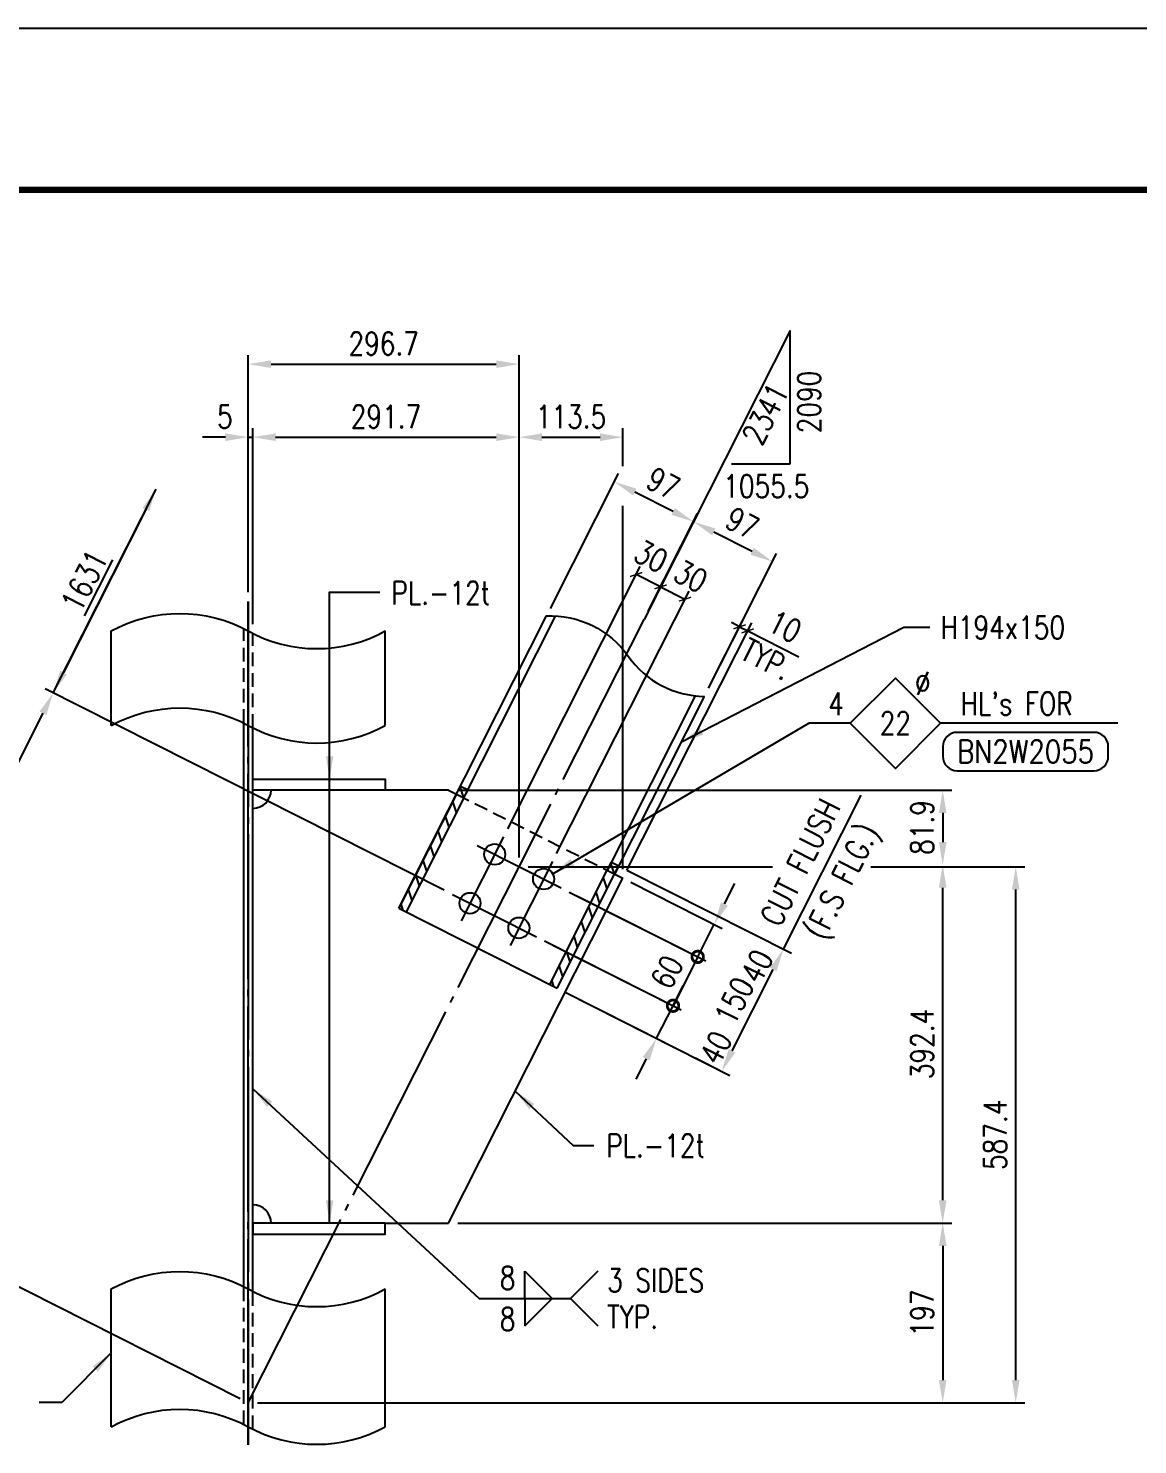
# Model space of a CAD drawing. Header units: millimetres. Extents: x 0 to 232280, y -26939 to 23794.
# Drawn here: x 116535 to 121394, y -9311 to -3104 of the extents above; entities that cross this region are included whole.
import ezdxf
from ezdxf.enums import TextEntityAlignment as Align

# ---------------------------------------------------------------- set-up
doc = ezdxf.new("R2010")
doc.units = ezdxf.units.MM
doc.header["$LTSCALE"] = 30
doc.linetypes.add('JNK-CENTER', pattern=[34, 30, -1.5, 1, -1.5])
doc.linetypes.add('JNK-HIDDEN', pattern=[3, 2, -1])
for name, color, linetype in [('CEN-R', 1, 'JNK-CENTER'), ('CON-G', 3, 'Continuous'), ('CON-W', 7, 'Continuous'), ('CON-Y', 2, 'Continuous'), ('conL-g', 3, 'Continuous'), ('Dim-W', 7, 'Continuous'), ('HID-Y', 2, 'JNK-HIDDEN'), ('hole-g', 3, 'Continuous'), ('STL-OBJT', 7, 'Continuous'), ('TXT-Y', 2, 'Continuous')]:
    doc.layers.add(name, color=color, linetype=linetype)
doc.styles.add('SIMPLEX', font='simplex.shx', dxfattribs={"width": 0.8})
doc.dimstyles.new('DIM40x4', dxfattribs={"dimscale": 40, "dimtxt": 2.5, "dimasz": 2.5, "dimexe": 1, "dimexo": 1, "dimgap": 1, "dimtad": 1, "dimdec": 1, "dimlfac": 0.25, "dimdsep": 46, "dimtxsty": 'SIMPLEX', "dimcen": 2.5, "dimclrd": 7, "dimclre": 7, "dimclrt": 2, "dimadec": 1, "dimazin": 2, "dimtfac": 1, "dimtdec": 1, "dimtmove": 2, "dimatfit": 3, "dimfxl": 1, "dimtfill": 1, "dimtolj": 1, "dimtzin": 0, "dimarcsym": 1})

# ---------------------------------------------------------------- blocks, each defined once
blk = doc.blocks.new('TITLE')
at = {"color": 7}
blk.add_line((841, 594.85), (0, 594.85), dxfattribs=at)
at = {"color": 7, "const_width": 0.707}
blk.add_lwpolyline([(823.32, 577.17), (27.94, 577.17)], dxfattribs=at)
blk = doc.blocks.new('F3R2332')
at = {"layer": 'Dim-W', "ltscale": 0.5}
h = blk.add_hatch(dxfattribs=at)
h.set_pattern_fill('ANSI31', color=256, scale=4)
h.paths.add_polyline_path([(319264.6, -29798), (319124.6, -29798), (319124.6, -29807), (319264.6, -29807), (319274.6, -29807), (319274.6, -29798)])
h = blk.add_hatch(dxfattribs=at)
h.set_pattern_fill('ANSI31', color=256, scale=4)
h.set_pattern_definition([(45, (0, -185), (-8.9802561, 8.9802561), [])])
h.paths.add_polyline_path([(319274.6, -29983), (319264.6, -29983), (319124.6, -29983), (319124.6, -29992), (319264.6, -29992), (319274.6, -29992)])
at = {"ltscale": 0.5}
for p, q in [((319264.6, -29798), (319274.6, -29798)), ((319264.6, -29807), (319274.6, -29807)), ((319274.6, -29798), (319274.6, -29807)), ((319264.6, -29983), (319274.6, -29983)), ((319264.6, -29992), (319274.6, -29992)), ((319274.6, -29983), (319274.6, -29992))]:
    blk.add_line(p, q, dxfattribs=at)
at = {"layer": 'CEN-R'}
for p, q in [((319164.6, -29843.5), (319164.6, -29946.5)), ((319224.6, -29843.5), (319224.6, -29946.5)), ((319246.1, -29865), (319143.1, -29865)), ((319246.1, -29925), (319143.1, -29925))]:
    blk.add_line(p, q, dxfattribs=at)
at = {"layer": 'CON-G'}
for p, q in [((319264.6, -29798), (319124.6, -29798)), ((319124.6, -29798), (319124.6, -29992)), ((319264.6, -29807), (319124.6, -29807)), ((319124.6, -29983), (319264.6, -29983)), ((319124.6, -29992), (319264.6, -29992))]:
    blk.add_line(p, q, dxfattribs=at)
at = {"layer": 'conL-g'}
for centre in [(319164.6, -29865), (319224.6, -29865), (319164.6, -29925), (319224.6, -29925)]:
    blk.add_circle(centre, 11.5, dxfattribs=at)
blk = doc.blocks.new('*D4236')
at = {"layer": 'DEFPOINTS', "color": 0, "ltscale": 0.5, "transparency": 16777216}
for p in [(118684.9, -6778.5), (120860.4, -6778.5), (117498.2, -9128.2)]:
    blk.add_point(p, dxfattribs=at)
at = {"layer": 'Dim-W', "color": 7, "lineweight": -2, "ltscale": 0.5, "transparency": 16777216}
for p, q in [((118724.9, -6778.5), (119794.7, -6778.5)), ((120225.8, -6778.5), (120900.4, -6778.5)), ((120860.4, -9028.2), (120860.4, -6878.5)), ((117538.2, -9128.2), (120900.4, -9128.2))]:
    blk.add_line(p, q, dxfattribs=at)
at = {"layer": 'Dim-W', "color": 7, "ltscale": 0.5, "transparency": 16777216}
for points in [[(120843.7, -6878.5), (120877.1, -6878.5), (120860.4, -6778.5)], [(120843.7, -9028.2), (120877.1, -9028.2), (120860.4, -9128.2)]]:
    blk.add_solid(points, dxfattribs=at)
at = {"layer": 'Dim-W', "color": 2, "ltscale": 0.5, "transparency": 16777216, "insert": (120770.4, -7953.3), "char_height": 100, "attachment_point": 5, "rotation": 90, "style": 'SIMPLEX', "bg_fill": 3, "box_fill_scale": 1.1, "bg_fill_color": 256, "bg_fill_true_color": 13158600, "bg_fill_transparency": 0}
blk.add_mtext('\\A1;587.4', dxfattribs=at)
blk = doc.blocks.new('*D4214')
at = {"layer": 'DEFPOINTS', "color": 0, "ltscale": 0.5, "transparency": 16777216}
for p in [(118375, -6442.7), (120540.4, -6770.5), (120540.4, -6770.5)]:
    blk.add_point(p, dxfattribs=at)
at = {"layer": 'Dim-W', "color": 7, "lineweight": -2, "ltscale": 0.5, "transparency": 16777216}
for p, q in [((118415, -6442.7), (120580.4, -6442.7)), ((120540.4, -6542.7), (120540.4, -6670.5))]:
    blk.add_line(p, q, dxfattribs=at)
at = {"layer": 'Dim-W', "color": 7, "ltscale": 0.5, "transparency": 16777216}
for points in [[(120523.7, -6542.7), (120557.1, -6542.7), (120540.4, -6442.7)], [(120523.7, -6670.5), (120557.1, -6670.5), (120540.4, -6770.5)]]:
    blk.add_solid(points, dxfattribs=at)
at = {"layer": 'Dim-W', "color": 2, "ltscale": 0.5, "transparency": 16777216, "insert": (120450.4, -6606.6), "char_height": 100, "attachment_point": 5, "rotation": 90, "style": 'SIMPLEX', "bg_fill": 3, "box_fill_scale": 1.1, "bg_fill_color": 256, "bg_fill_true_color": 13158600, "bg_fill_transparency": 0}
blk.add_mtext('\\A1;81.9', dxfattribs=at)
blk = doc.blocks.new('*D4215')
at = {"layer": 'DEFPOINTS', "color": 0, "ltscale": 0.5, "transparency": 16777216}
for p in [(120540.4, -6770.5), (120540.4, -6770.5), (118375.7, -8340.1)]:
    blk.add_point(p, dxfattribs=at)
at = {"layer": 'Dim-W', "color": 7, "lineweight": -2, "ltscale": 0.5, "transparency": 16777216}
for p, q in [((120540.4, -8240.1), (120540.4, -6870.5)), ((118415.7, -8340.1), (120580.4, -8340.1))]:
    blk.add_line(p, q, dxfattribs=at)
at = {"layer": 'Dim-W', "color": 7, "ltscale": 0.5, "transparency": 16777216}
for points in [[(120523.7, -6870.5), (120557.1, -6870.5), (120540.4, -6770.5)], [(120523.7, -8240.1), (120557.1, -8240.1), (120540.4, -8340.1)]]:
    blk.add_solid(points, dxfattribs=at)
at = {"layer": 'Dim-W', "color": 2, "ltscale": 0.5, "transparency": 16777216, "insert": (120450.4, -7555.3), "char_height": 100, "attachment_point": 5, "rotation": 90, "style": 'SIMPLEX', "bg_fill": 3, "box_fill_scale": 1.1, "bg_fill_color": 256, "bg_fill_true_color": 13158600, "bg_fill_transparency": 0}
blk.add_mtext('\\A1;392.4', dxfattribs=at)
blk = doc.blocks.new('*D4216')
at = {"layer": 'DEFPOINTS', "color": 0, "ltscale": 0.5, "transparency": 16777216}
for p in [(118415.7, -8340.1), (117538.2, -9128.2), (120540.4, -9128.2)]:
    blk.add_point(p, dxfattribs=at)
at = {"layer": 'Dim-W', "color": 7, "lineweight": -2, "ltscale": 0.5, "transparency": 16777216}
for p, q in [((118455.7, -8340.1), (120580.4, -8340.1)), ((120540.4, -8440.1), (120540.4, -9028.2)), ((117578.2, -9128.2), (120580.4, -9128.2))]:
    blk.add_line(p, q, dxfattribs=at)
at = {"layer": 'Dim-W', "color": 7, "ltscale": 0.5, "transparency": 16777216}
for points in [[(120523.7, -8440.1), (120557.1, -8440.1), (120540.4, -8340.1)], [(120523.7, -9028.2), (120557.1, -9028.2), (120540.4, -9128.2)]]:
    blk.add_solid(points, dxfattribs=at)
at = {"layer": 'Dim-W', "color": 2, "ltscale": 0.5, "transparency": 16777216, "insert": (120450.4, -8734.2), "char_height": 100, "attachment_point": 5, "rotation": 90, "style": 'SIMPLEX', "bg_fill": 3, "box_fill_scale": 1.1, "bg_fill_color": 256, "bg_fill_true_color": 13158600, "bg_fill_transparency": 0}
blk.add_mtext('\\A1;197', dxfattribs=at)
blk = doc.blocks.new('*D4194')
at = {"layer": 'DEFPOINTS', "color": 0, "ltscale": 0.5, "transparency": 16777216}
for p in [(118392.8, -6899.8), (115565.3, -8152), (117498.2, -9128.2)]:
    blk.add_point(p, dxfattribs=at)
at = {"layer": 'Dim-W', "color": 7, "lineweight": -2, "ltscale": 0.5, "transparency": 16777216}
for p, q in [((118357.1, -6881.8), (116608, -5998.5)), ((116598.6, -6105.8), (115610.3, -8062.7)), ((117462.5, -9110.2), (115529.6, -8134))]:
    blk.add_line(p, q, dxfattribs=at)
at = {"layer": 'Dim-W', "color": 7, "ltscale": 0.5, "transparency": 16777216}
for points in [[(116583.8, -6098.3), (116613.5, -6113.3), (116643.7, -6016.5)], [(115595.5, -8055.2), (115625.2, -8070.3), (115565.3, -8152)]]:
    blk.add_solid(points, dxfattribs=at)
at = {"layer": 'Dim-W', "color": 2, "ltscale": 0.5, "transparency": 16777216, "insert": (116024.2, -7043.7), "char_height": 100, "attachment_point": 5, "rotation": 63.20542, "style": 'SIMPLEX', "bg_fill": 3, "box_fill_scale": 1.1, "bg_fill_color": 256, "bg_fill_true_color": 13158600, "bg_fill_transparency": 0}
blk.add_mtext('\\A1;598.1', dxfattribs=at)
blk = doc.blocks.new('*D4195')
at = {"layer": 'DEFPOINTS', "color": 0, "ltscale": 0.5, "transparency": 16777216}
for p in [(117094.7, -5123.5), (116643.7, -6016.5), (116643.7, -6016.5)]:
    blk.add_point(p, dxfattribs=at)
at = {"layer": 'Dim-W', "color": 7, "lineweight": -2, "ltscale": 0.5, "transparency": 16777216}
blk.add_line((117049.6, -5212.8), (116688.8, -5927.2), dxfattribs=at)
at = {"layer": 'Dim-W', "color": 7, "ltscale": 0.5, "transparency": 16777216}
for points in [[(117034.8, -5205.3), (117064.5, -5220.3), (117094.7, -5123.5)], [(116673.9, -5919.7), (116703.7, -5934.8), (116643.7, -6016.5)]]:
    blk.add_solid(points, dxfattribs=at)
at = {"layer": 'Dim-W', "color": 2, "ltscale": 0.5, "transparency": 16777216, "insert": (116780, -5524.9), "char_height": 100, "attachment_point": 5, "rotation": 63.20542, "style": 'SIMPLEX', "bg_fill": 3, "box_fill_scale": 1.1, "bg_fill_color": 256, "bg_fill_true_color": 13158600, "bg_fill_transparency": 0}
blk.add_mtext('\\A1;\\L1631', dxfattribs=at)
blk = doc.blocks.new('*D4196')
at = {"layer": 'DEFPOINTS', "color": 0, "ltscale": 0.5, "transparency": 16777216}
for p in [(118684.9, -4576), (117498.2, -5615.7), (118684.9, -6778.5)]:
    blk.add_point(p, dxfattribs=at)
at = {"layer": 'Dim-W', "color": 7, "lineweight": -2, "ltscale": 0.5, "transparency": 16777216}
for p, q in [((117498.2, -5575.7), (117498.2, -4536)), ((117598.2, -4576), (118584.9, -4576)), ((118684.9, -6738.5), (118684.9, -4536))]:
    blk.add_line(p, q, dxfattribs=at)
at = {"layer": 'Dim-W', "color": 7, "ltscale": 0.5, "transparency": 16777216}
for points in [[(117598.2, -4559.3), (117598.2, -4592.6), (117498.2, -4576)], [(118584.9, -4559.3), (118584.9, -4592.6), (118684.9, -4576)]]:
    blk.add_solid(points, dxfattribs=at)
at = {"layer": 'Dim-W', "color": 2, "ltscale": 0.5, "transparency": 16777216, "insert": (118091.6, -4486), "char_height": 100, "attachment_point": 5, "style": 'SIMPLEX', "bg_fill": 3, "box_fill_scale": 1.1, "bg_fill_color": 256, "bg_fill_true_color": 13158600, "bg_fill_transparency": 0}
blk.add_mtext('\\A1;296.7', dxfattribs=at)
blk = doc.blocks.new('*D4235')
at = {"layer": 'DEFPOINTS', "color": 0, "ltscale": 0.5, "transparency": 16777216}
for p in [(119139.1, -4896), (118684.9, -6778.5), (119139.1, -6828.6)]:
    blk.add_point(p, dxfattribs=at)
at = {"layer": 'Dim-W', "color": 7, "lineweight": -2, "ltscale": 0.5, "transparency": 16777216}
for p, q in [((118684.9, -6738.5), (118684.9, -4856)), ((118784.9, -4896), (119039.1, -4896)), ((119139.1, -5023.1), (119139.1, -4856)), ((119139.1, -6788.6), (119139.1, -5196.4))]:
    blk.add_line(p, q, dxfattribs=at)
at = {"layer": 'Dim-W', "color": 7, "ltscale": 0.5, "transparency": 16777216}
for points in [[(118784.9, -4879.3), (118784.9, -4912.6), (118684.9, -4896)], [(119039.1, -4879.3), (119039.1, -4912.6), (119139.1, -4896)]]:
    blk.add_solid(points, dxfattribs=at)
at = {"layer": 'Dim-W', "color": 2, "ltscale": 0.5, "transparency": 16777216, "insert": (118912, -4806), "char_height": 100, "attachment_point": 5, "style": 'SIMPLEX', "bg_fill": 3, "box_fill_scale": 1.1, "bg_fill_color": 256, "bg_fill_true_color": 13158600, "bg_fill_transparency": 0}
blk.add_mtext('\\A1;113.5', dxfattribs=at)
blk = doc.blocks.new('*D4197')
at = {"layer": 'DEFPOINTS', "color": 0, "ltscale": 0.5, "transparency": 16777216}
for p in [(119794.9, -5441.2), (119232.1, -5694.8), (119496.6, -6031.9)]:
    blk.add_point(p, dxfattribs=at)
at = {"layer": 'Dim-W', "color": 7, "lineweight": -2, "ltscale": 0.5, "transparency": 16777216}
for p, q in [((119250.2, -5659.1), (119466.6, -5230.6)), ((119537.8, -5311.4), (119705.6, -5396.1)), ((119514.6, -5996.2), (119812.9, -5405.5))]:
    blk.add_line(p, q, dxfattribs=at)
at = {"layer": 'Dim-W', "color": 7, "ltscale": 0.5, "transparency": 16777216}
for points in [[(119545.3, -5296.5), (119530.3, -5326.3), (119448.5, -5266.3)], [(119713.1, -5381.3), (119698.1, -5411), (119794.9, -5441.2)]]:
    blk.add_solid(points, dxfattribs=at)
at = {"layer": 'Dim-W', "color": 2, "ltscale": 0.5, "transparency": 16777216, "insert": (119662.3, -5273.4), "char_height": 100, "attachment_point": 5, "rotation": 333.20542, "style": 'SIMPLEX', "bg_fill": 3, "box_fill_scale": 1.1, "bg_fill_color": 256, "bg_fill_true_color": 13158600, "bg_fill_transparency": 0}
blk.add_mtext('\\A1;97', dxfattribs=at)
blk = doc.blocks.new('*D4198')
at = {"layer": 'DEFPOINTS', "color": 0, "ltscale": 0.5, "transparency": 16777216}
for p in [(119102.2, -5091.4), (118803.9, -5682.1), (119232.1, -5694.8)]:
    blk.add_point(p, dxfattribs=at)
at = {"layer": 'Dim-W', "color": 7, "lineweight": -2, "ltscale": 0.5, "transparency": 16777216}
for p, q in [((118821.9, -5646.4), (119120.2, -5055.7)), ((119359.3, -5221.2), (119191.5, -5136.5)), ((119250.2, -5659.1), (119466.6, -5230.6))]:
    blk.add_line(p, q, dxfattribs=at)
at = {"layer": 'Dim-W', "color": 7, "ltscale": 0.5, "transparency": 16777216}
for points in [[(119199, -5121.6), (119184, -5151.4), (119102.2, -5091.4)], [(119366.8, -5206.4), (119351.8, -5236.1), (119448.5, -5266.3)]]:
    blk.add_solid(points, dxfattribs=at)
at = {"layer": 'Dim-W', "color": 2, "ltscale": 0.5, "transparency": 16777216, "insert": (119315.9, -5098.5), "char_height": 100, "attachment_point": 5, "rotation": 333.20542, "style": 'SIMPLEX', "bg_fill": 3, "box_fill_scale": 1.1, "bg_fill_color": 256, "bg_fill_true_color": 13158600, "bg_fill_transparency": 0}
blk.add_mtext('\\A1;97', dxfattribs=at)
blk = doc.blocks.new('_ArchTick')
at = {"color": 0, "linetype": 'ByBlock', "const_width": 0.15}
blk.add_lwpolyline([(-0.5, -0.5), (0.5, 0.5)], dxfattribs=at)
blk = doc.blocks.new('*D4199')
at = {"layer": 'DEFPOINTS', "color": 0, "ltscale": 0.5, "transparency": 16777216}
for p in [(119232.1, -5694.8), (118830.8, -6755.8)]:
    blk.add_point(p, dxfattribs=at)
at = {"layer": 'Dim-W', "color": 7, "lineweight": -2, "ltscale": 0.5, "transparency": 16777216}
for p, q in [((119250.2, -5659.1), (119322.3, -5516.2)), ((118848.8, -6720.1), (119429.4, -5570.3)), ((119304.3, -5552), (119411.4, -5606))]:
    blk.add_line(p, q, dxfattribs=at)
at = {"layer": 'Dim-W', "color": 2, "ltscale": 0.5, "transparency": 16777216, "insert": (119436.7, -5505.9), "char_height": 100, "attachment_point": 5, "rotation": 333.20542, "style": 'SIMPLEX', "bg_fill": 3, "box_fill_scale": 1.1, "bg_fill_color": 256, "bg_fill_true_color": 13158600, "bg_fill_transparency": 0}
blk.add_mtext('\\A1;30', dxfattribs=at)
at = {"layer": 'DEFPOINTS', "color": 0, "ltscale": 0.5, "transparency": 16777216}
blk.add_point((119411.4, -5606), dxfattribs=at)
at = {"layer": 'Dim-W', "color": 7, "lineweight": -2, "ltscale": 0.5, "transparency": 16777216, "xscale": 40, "yscale": 40, "zscale": 40}
for p, rotation in [((119304.3, -5552), 153.2054239960192), ((119411.4, -5606), 333.2054239960192)]:
    blk.add_blockref('_ArchTick', p, dxfattribs=dict(at, rotation=rotation))
blk = doc.blocks.new('*D4200')
at = {"layer": 'DEFPOINTS', "color": 0, "ltscale": 0.5, "transparency": 16777216}
for p in [(119232.1, -5694.8), (118616.5, -6647.6)]:
    blk.add_point(p, dxfattribs=at)
at = {"layer": 'Dim-W', "color": 7, "lineweight": -2, "ltscale": 0.5, "transparency": 16777216}
for p, q in [((118634.6, -6611.9), (119215.2, -5462.2)), ((119304.3, -5552), (119197.2, -5497.9)), ((119250.2, -5659.1), (119322.3, -5516.2))]:
    blk.add_line(p, q, dxfattribs=at)
at = {"layer": 'Dim-W', "color": 2, "ltscale": 0.5, "transparency": 16777216, "insert": (119262.7, -5418.6), "char_height": 100, "attachment_point": 5, "rotation": 333.20542, "style": 'SIMPLEX', "bg_fill": 3, "box_fill_scale": 1.1, "bg_fill_color": 256, "bg_fill_true_color": 13158600, "bg_fill_transparency": 0}
blk.add_mtext('\\A1;30', dxfattribs=at)
at = {"layer": 'DEFPOINTS', "color": 0, "ltscale": 0.5, "transparency": 16777216}
blk.add_point((119197.2, -5497.9), dxfattribs=at)
at = {"layer": 'Dim-W', "color": 7, "lineweight": -2, "ltscale": 0.5, "transparency": 16777216, "xscale": 40, "yscale": 40, "zscale": 40}
for p, rotation in [((119197.2, -5497.9), 153.20542399592), ((119304.3, -5552), 333.20542399592)]:
    blk.add_blockref('_ArchTick', p, dxfattribs=dict(at, rotation=rotation))
blk = doc.blocks.new('BOLTHOLE')
at = {"layer": 'CON-W'}
blk.add_line((25.7, 0), (9.9, 0), dxfattribs=at)
blk.add_lwpolyline([(0, 0), (4.95, 4.95), (9.9, 0), (4.95, -4.95)], close=True, dxfattribs=at)
at = {"layer": 'CON-Y', "style": 'SIMPLEX', "width": 0.8}
for s, p in [('%%C', (8.81, 3.12)), ("HL's FOR", (24.37, 0.9))]:
    blk.add_text(s, height=2.5, dxfattribs=at).set_placement(p, align=Align.RIGHT)
blk.add_attdef('4', text='', height=2.5, dxfattribs=at).set_placement((-0.69, 0.87), align=Align.RIGHT)
blk.add_attdef('22', text='', height=2.5, dxfattribs=at).set_placement((4.95, 0), align=Align.MIDDLE_CENTER)
blk = doc.blocks.new('boltmark')
at = {"layer": 'CON-Y'}
blk.add_lwpolyline([(0, -4.2), (15, -4.2, 0.414214), (16.56, -2.64), (16.56, -1.56, 0.414214), (15, 0), (0, 0, 0.414214), (-1.56, -1.56), (-1.56, -2.64, 0.414214)], format="xyb", close=True, dxfattribs=at)
at = {"layer": 'CON-G', "style": 'SIMPLEX', "width": 0.802523}
blk.add_attdef('BN2W1650', text='', height=2.5, dxfattribs=at).set_placement((0, -3.35), (15, -3.35), align=Align.FIT)
blk = doc.blocks.new('_DotSmall')
at = {"color": 0, "linetype": 'ByBlock', "const_width": 0.5}
blk.add_lwpolyline([(-0.0625, 0, 1), (0.0625, 0, 1)], format="xyb", close=True, dxfattribs=at)
blk = doc.blocks.new('*D4201')
at = {"layer": 'DEFPOINTS', "color": 0, "ltscale": 0.5, "transparency": 16777216}
for p in [(118760.6, -7085.6), (118850.9, -7310.4), (119358.9, -7387.7)]:
    blk.add_point(p, dxfattribs=at)
at = {"layer": 'Dim-W', "color": 7, "lineweight": -2, "ltscale": 0.5, "transparency": 16777216}
for p, q in [((118796.3, -7103.6), (119394.6, -7405.7)), ((119358.9, -7387.7), (119404, -7298.5)), ((118886.6, -7328.5), (119322.5, -7548.6)), ((119286.8, -7530.5), (119358.9, -7387.7)), ((119241.7, -7619.8), (119196.6, -7709.1))]:
    blk.add_line(p, q, dxfattribs=at)
at = {"layer": 'Dim-W', "color": 7, "ltscale": 0.5, "transparency": 16777216}
blk.add_solid([(119226.8, -7612.3), (119256.6, -7627.3), (119286.8, -7530.5)], dxfattribs=at)
at = {"layer": 'Dim-W', "color": 7, "lineweight": -2, "ltscale": 0.5, "transparency": 16777216, "xscale": 100, "yscale": 100, "zscale": 100, "rotation": 243.2054239957467}
blk.add_blockref('_DotSmall', (119358.9, -7387.7), dxfattribs=at)
at = {"layer": 'Dim-W', "color": 2, "ltscale": 0.5, "transparency": 16777216, "insert": (119546, -7571.8), "char_height": 100, "attachment_point": 5, "rotation": 63.20542, "style": 'SIMPLEX', "bg_fill": 3, "box_fill_scale": 1.1, "bg_fill_color": 256, "bg_fill_true_color": 13158600, "bg_fill_transparency": 0}
blk.add_mtext('\\A1;40', dxfattribs=at)
blk = doc.blocks.new('*D4202')
at = {"layer": 'DEFPOINTS', "color": 0, "ltscale": 0.5, "transparency": 16777216}
for p in [(118868.8, -6871.3), (118796.3, -7103.6), (119358.9, -7387.7)]:
    blk.add_point(p, dxfattribs=at)
at = {"layer": 'Dim-W', "color": 7, "lineweight": -2, "ltscale": 0.5, "transparency": 16777216}
for p, q in [((118904.5, -6889.4), (119502.8, -7191.5)), ((118832, -7121.6), (119394.6, -7405.7)), ((119467.1, -7173.5), (119358.9, -7387.7))]:
    blk.add_line(p, q, dxfattribs=at)
at = {"layer": 'Dim-W', "color": 7, "lineweight": -2, "ltscale": 0.5, "transparency": 16777216, "xscale": 100, "yscale": 100, "zscale": 100}
for p, rotation in [((119467.1, -7173.5), 63.20542399574677), ((119358.9, -7387.7), 243.2054239957467)]:
    blk.add_blockref('_DotSmall', p, dxfattribs=dict(at, rotation=rotation))
at = {"layer": 'Dim-W', "color": 2, "ltscale": 0.5, "transparency": 16777216, "insert": (119332.7, -7240), "char_height": 100, "attachment_point": 5, "rotation": 63.20542, "style": 'SIMPLEX', "bg_fill": 3, "box_fill_scale": 1.1, "bg_fill_color": 256, "bg_fill_true_color": 13158600, "bg_fill_transparency": 0}
blk.add_mtext('\\A1;60', dxfattribs=at)
blk = doc.blocks.new('*D4203')
at = {"layer": 'DEFPOINTS', "color": 0, "ltscale": 0.5, "transparency": 16777216}
for p in [(118904.5, -6889.4), (119139.1, -6828.6), (119539.2, -7030.7)]:
    blk.add_point(p, dxfattribs=at)
at = {"layer": 'Dim-W', "color": 7, "lineweight": -2, "ltscale": 0.5, "transparency": 16777216}
for p, q in [((119174.8, -6846.6), (119574.9, -7048.7)), ((119584.3, -6941.4), (119629.4, -6852.1)), ((118940.2, -6907.4), (119502.8, -7191.5)), ((119467.1, -7173.5), (119539.2, -7030.7)), ((119467.1, -7173.5), (119422, -7262.7))]:
    blk.add_line(p, q, dxfattribs=at)
at = {"layer": 'Dim-W', "color": 7, "ltscale": 0.5, "transparency": 16777216}
blk.add_solid([(119569.4, -6933.9), (119599.2, -6948.9), (119539.2, -7030.7)], dxfattribs=at)
at = {"layer": 'Dim-W', "color": 7, "lineweight": -2, "ltscale": 0.5, "transparency": 16777216, "xscale": 100, "yscale": 100, "zscale": 100, "rotation": 63.20542399574677}
blk.add_blockref('_DotSmall', (119467.1, -7173.5), dxfattribs=at)
at = {"layer": 'Dim-W', "color": 2, "ltscale": 0.5, "transparency": 16777216, "insert": (119726.3, -7214.8), "char_height": 100, "attachment_point": 5, "rotation": 63.20542, "style": 'SIMPLEX', "bg_fill": 3, "box_fill_scale": 1.1, "bg_fill_color": 256, "bg_fill_true_color": 13158600, "bg_fill_transparency": 0}
blk.add_mtext('\\A1;40', dxfattribs=at)
blk = doc.blocks.new('*D4204')
at = {"layer": 'DEFPOINTS', "color": 0, "ltscale": 0.5, "transparency": 16777216}
for p in [(119686.3, -5744.9), (119496.6, -6031.9), (119139.1, -6828.6)]:
    blk.add_point(p, dxfattribs=at)
at = {"layer": 'Dim-W', "color": 7, "lineweight": -2, "ltscale": 0.5, "transparency": 16777216}
for p, q in [((119157.1, -6792.9), (119704.4, -5709.2)), ((119514.6, -5996.2), (119668.7, -5691.2)), ((119650.6, -5726.9), (119614.9, -5708.8)), ((119650.6, -5726.9), (119686.3, -5744.9)), ((119686.3, -5744.9), (119722, -5762.9))]:
    blk.add_line(p, q, dxfattribs=at)
at = {"layer": 'Dim-W', "color": 7, "lineweight": -2, "ltscale": 0.5, "transparency": 16777216, "xscale": 40, "yscale": 40, "zscale": 40}
for p, rotation in [((119650.6, -5726.9), 333.2054239960491), ((119686.3, -5744.9), 153.2054239960491)]:
    blk.add_blockref('_ArchTick', p, dxfattribs=dict(at, rotation=rotation))
at = {"layer": 'Dim-W', "color": 2, "ltscale": 0.5, "transparency": 16777216, "insert": (119848.9, -5726.2), "char_height": 100, "attachment_point": 5, "rotation": 333.20542, "style": 'SIMPLEX', "bg_fill": 3, "box_fill_scale": 1.1, "bg_fill_color": 256, "bg_fill_true_color": 13158600, "bg_fill_transparency": 0}
blk.add_mtext('\\A1;10', dxfattribs=at)
blk = doc.blocks.new('*D4205')
at = {"layer": 'DEFPOINTS', "color": 0, "ltscale": 0.5, "transparency": 16777216}
for p in [(119121.4, -6774.8), (119842.9, -7139.2), (118850.9, -7310.4)]:
    blk.add_point(p, dxfattribs=at)
at = {"layer": 'Dim-W', "color": 7, "lineweight": -2, "ltscale": 0.5, "transparency": 16777216}
for p, q in [((119157.1, -6792.9), (119878.6, -7157.2)), ((119617.5, -7585.5), (119797.8, -7228.5)), ((118886.6, -7328.5), (119608.1, -7692.8))]:
    blk.add_line(p, q, dxfattribs=at)
at = {"layer": 'Dim-W', "color": 7, "ltscale": 0.5, "transparency": 16777216}
for points in [[(119782.9, -7221), (119812.7, -7236), (119842.9, -7139.2)], [(119602.6, -7578), (119632.4, -7593), (119572.4, -7674.8)]]:
    blk.add_solid(points, dxfattribs=at)
at = {"layer": 'Dim-W', "color": 2, "ltscale": 0.5, "transparency": 16777216, "insert": (119627.3, -7366.4), "char_height": 100, "attachment_point": 5, "rotation": 63.20542, "style": 'SIMPLEX', "bg_fill": 3, "box_fill_scale": 1.1, "bg_fill_color": 256, "bg_fill_true_color": 13158600, "bg_fill_transparency": 0}
blk.add_mtext('\\A1;150', dxfattribs=at)
blk = doc.blocks.new('*D4206')
at = {"layer": 'DEFPOINTS', "color": 0, "ltscale": 0.5, "transparency": 16777216}
for p in [(118684.9, -4896), (118684.9, -4896), (117518.2, -5755.8)]:
    blk.add_point(p, dxfattribs=at)
at = {"layer": 'Dim-W', "color": 7, "lineweight": -2, "ltscale": 0.5, "transparency": 16777216}
for p, q in [((117518.2, -5715.8), (117518.2, -4856)), ((117618.2, -4896), (118584.9, -4896))]:
    blk.add_line(p, q, dxfattribs=at)
at = {"layer": 'Dim-W', "color": 7, "ltscale": 0.5, "transparency": 16777216}
for points in [[(117618.2, -4879.3), (117618.2, -4912.6), (117518.2, -4896)], [(118584.9, -4879.3), (118584.9, -4912.6), (118684.9, -4896)]]:
    blk.add_solid(points, dxfattribs=at)
at = {"layer": 'Dim-W', "color": 2, "ltscale": 0.5, "transparency": 16777216, "insert": (118101.6, -4806), "char_height": 100, "attachment_point": 5, "style": 'SIMPLEX', "bg_fill": 3, "box_fill_scale": 1.1, "bg_fill_color": 256, "bg_fill_true_color": 13158600, "bg_fill_transparency": 0}
blk.add_mtext('\\A1;291.7', dxfattribs=at)
blk = doc.blocks.new('*D4207')
at = {"layer": 'DEFPOINTS', "color": 0, "ltscale": 0.5, "transparency": 16777216}
for p in [(117518.2, -4896), (117498.2, -5575.7), (117518.2, -5715.8)]:
    blk.add_point(p, dxfattribs=at)
at = {"layer": 'Dim-W', "color": 7, "lineweight": -2, "ltscale": 0.5, "transparency": 16777216}
for p, q in [((117398.2, -4896), (117298.2, -4896)), ((117498.2, -5535.7), (117498.2, -4856)), ((117498.2, -4896), (117518.2, -4896)), ((117518.2, -5675.8), (117518.2, -4856)), ((117618.2, -4896), (117718.2, -4896))]:
    blk.add_line(p, q, dxfattribs=at)
at = {"layer": 'Dim-W', "color": 7, "ltscale": 0.5, "transparency": 16777216}
blk.add_solid([(117618.2, -4879.3), (117618.2, -4912.6), (117518.2, -4896)], dxfattribs=at)
at = {"layer": 'Dim-W', "color": 2, "ltscale": 0.5, "transparency": 16777216, "insert": (117395.7, -4806), "char_height": 100, "attachment_point": 5, "style": 'SIMPLEX', "bg_fill": 3, "box_fill_scale": 1.1, "bg_fill_color": 256, "bg_fill_true_color": 13158600, "bg_fill_transparency": 0}
blk.add_mtext('\\A1;5', dxfattribs=at)
at = {"layer": 'Dim-W', "color": 7, "ltscale": 0.5, "transparency": 16777216}
blk.add_solid([(117398.2, -4879.3), (117398.2, -4912.6), (117498.2, -4896)], dxfattribs=at)

msp = doc.modelspace()

# ---------------------------------------------------------------- linework, layer by layer
at = {"layer": 'CEN-R'}
for p, q in [((117498.23, -5615.7), (117498.23, -9311.37)), ((117498.23, -9311.37), (117498.23, -5615.7)), ((117498.23, -9128.19), (119232.13, -5694.84))]:
    msp.add_line(p, q, dxfattribs=at)
at = {"layer": 'CON-G'}
for p, q in [((118158.23, -6960.6), (118805.28, -5679.36)), ((118442.81, -6476.96), (118843.37, -5683.78)), ((116898.23, -6159.11), (116898.23, -5745.21)), ((118098.23, -6159.11), (118098.23, -5745.21)), ((119071.22, -6794.32), (119457.43, -6029.57)), ((119103.35, -6810.55), (119496.57, -6031.92)), ((117478.23, -8618.53), (117478.23, -6148.66)), ((117518.23, -8639.56), (117518.23, -6169.69)), ((118374.97, -6442.7), (118098.23, -6442.7)), ((118374.97, -6442.7), (118410.67, -6460.73)), ((119103.35, -6810.55), (119139.06, -6828.58)), ((118375.7, -8340.12), (119139.06, -6828.58)), ((118098.23, -8340.12), (118375.7, -8340.12)), ((116898.23, -9232.5), (116898.23, -8628.98)), ((118098.23, -9232.5), (118098.23, -8628.98))]:
    msp.add_line(p, q, dxfattribs=at)
for points in [[(117518.23, -6394.7), (118098.23, -6394.7), (118098.23, -6442.7), (117518.23, -6442.7)], [(117518.23, -8388.12), (118098.23, -8388.12), (118098.23, -8340.12), (117518.23, -8340.12)]]:
    msp.add_lwpolyline(points, close=True, dxfattribs=at)
for centre, start, end in [((117518.23, -6442.7), 270, 0), ((117518.23, -8340.12), 0, 90)]:
    msp.add_arc(centre, 80, start, end, dxfattribs=at)
at = {"layer": 'CON-W'}
msp.add_line((120134.98, -6149.65), (119953.79, -6149.65), dxfattribs=at)
for points in [[(116898.23, -5745.21, -0.2550891), (117498.23, -5745.21, 0.2579286), (118098.23, -5745.21)], [(118803.72, -5679.26, -0.2550891), (119162.87, -5855.36, 0.2415798), (119496.57, -6031.92, 0.2415798)], [(116898.23, -6159.11, -0.2550891), (117498.23, -6159.11, 0.2579286), (118098.23, -6159.11)], [(116898.23, -8628.98, -0.2550891), (117498.23, -8628.98, 0.2579286), (118098.23, -8628.98)], [(116898.23, -9232.5, -0.2550891), (117498.23, -9232.5, 0.2579286), (118098.23, -9232.5)]]:
    msp.add_lwpolyline(points, format="xyb", dxfattribs=at)
at = {"layer": 'Dim-W', "ltscale": 0.5}
for p, q in [((119872.01, -4427.79), (119232.13, -5694.84)), ((119872.01, -5013.47), (119872.01, -4427.79)), ((119615.83, -5013.47), (119872.01, -5013.47)), ((120370.12, -5728.08), (120484.12, -5728.08))]:
    msp.add_line(p, q, dxfattribs=at)
at = {"layer": 'Dim-W'}
msp.add_line((121307.23, -6149.65), (121162.85, -6149.65), dxfattribs=at)
at = {"layer": 'HID-Y'}
for p, q in [((117478.23, -6148.66), (117478.23, -5734.76)), ((117518.23, -6169.69), (117518.23, -5755.79)), ((118410.67, -6460.73), (119103.35, -6810.55)), ((117478.23, -9222.04), (117478.23, -8618.53)), ((117518.23, -9243.08), (117518.23, -8639.56))]:
    msp.add_line(p, q, dxfattribs=at)

# ---------------------------------------------------------------- block references
at = {"linetype": 'ByBlock', "xscale": 39.99999999599994, "yscale": 39.99999999599994, "zscale": 39.99999999599994}
msp.add_blockref('TITLE', (108860.97, -26898.29), dxfattribs=at)
at = {"xscale": 40, "yscale": 40, "zscale": 40}
msp.add_blockref('BOLTHOLE', (120134.98, -6149.65), dxfattribs=at).add_auto_attribs({'4': '4', '22': '22'})
ref = msp.add_blockref('boltmark', (120603.36, -6189.65), dxfattribs=dict(xscale=40, yscale=40, zscale=40))
ref.add_attrib('BN2W1650', 'BN2W2055', dxfattribs={"layer": 'CON-G', "height": 100, "style": 'SIMPLEX', "width": 0.782585}).set_placement((120603.36, -6323.64), (121203.34, -6323.64), align=Align.FIT)
at = {"layer": 'hole-g', "xscale": 4, "yscale": 4, "zscale": 4, "rotation": 63.20542399574677}
msp.add_blockref('F3R2332', (-563672.57, -1092668.4), dxfattribs=at)

# ---------------------------------------------------------------- texts
at = {"layer": 'CON-Y', "style": 'SIMPLEX', "width": 0.8}
for s, rotation, p in [('2090', 90, (120005.23, -4878.96)), ('2341', 63.205424, (119746.01, -4939.34))]:
    msp.add_text(s, height=100, rotation=rotation, dxfattribs=at).set_placement(p)
msp.add_text('H194x150', height=100, dxfattribs=at).set_placement((120803.93, -5779.83), align=Align.CENTER)

# ---------------------------------------------------------------- next in the draw order: dimensions: what is measured, and where the dimension line sits
at = {"layer": 'Dim-W', "ltscale": 0.5}
for base, p1, p2, angle, picture, middle in [((119794.88, -5441.22), (119232.13, -5694.84), (119496.57, -6031.92), 333.205424, '*D4197', (119662.29, -5273.43)), ((120860.39, -6778.46), (117498.23, -9128.19), (118684.88, -6778.46), 90, '*D4236', (120770.39, -7953.33))]:
    dim = msp.add_linear_dim(base=base, p1=p1, p2=p2, angle=angle, dimstyle='DIM40x4', dxfattribs=at)
    dim.commit()
    dim.dimension.update_dxf_attribs({"geometry": picture, "text_midpoint": middle})

# ---------------------------------------------------------------- next in the draw order: texts
at = {"layer": 'CON-Y', "style": 'SIMPLEX', "width": 0.8}
msp.add_text('1055.5', height=100, dxfattribs=at).set_placement((119579.07, -5160.62))

# ---------------------------------------------------------------- next in the draw order: dimensions: what is measured, and where the dimension line sits
at = {"layer": 'Dim-W', "ltscale": 0.5}
dim = msp.add_linear_dim(base=(120540.39, -6770.47), p1=(118374.97, -6442.7), p2=(120540.39, -6770.47), angle=90, dimstyle='DIM40x4', dxfattribs=at)
dim.commit()
dim.dimension.update_dxf_attribs({"geometry": '*D4214', "text_midpoint": (120450.39, -6606.59)})

# ---------------------------------------------------------------- next in the draw order: dimensions: what is measured, and where the dimension line sits
dim = msp.add_linear_dim(base=(120540.39, -6770.47), p1=(118375.7, -8340.12), p2=(120540.39, -6770.47), angle=90, dimstyle='DIM40x4', dxfattribs=at)
dim.commit()
dim.dimension.update_dxf_attribs({"geometry": '*D4215', "text_midpoint": (120450.39, -7555.29)})

# ---------------------------------------------------------------- next in the draw order: linework, layer by layer
at = {"layer": 'CON-W'}
msp.add_line((119012.47, -8000.97), (118922.41, -8000.97), dxfattribs=at)

# ---------------------------------------------------------------- next in the draw order: texts
at = {"layer": 'CON-Y', "style": 'SIMPLEX', "width": 0.8}
msp.add_text('PL.-12t', height=100, dxfattribs=at).set_placement((119282.49, -8050.9), align=Align.CENTER)

# ---------------------------------------------------------------- next in the draw order: dimensions: what is measured, and where the dimension line sits
at = {"layer": 'Dim-W', "ltscale": 0.5}
dim = msp.add_linear_dim(base=(119358.9, -7387.72), p1=(118850.91, -7310.42), p2=(118760.58, -7085.55), angle=63.205424, dimstyle='DIM40x4', override={"dimblk2": 'DotSmall', "dimsah": 1}, dxfattribs=at)
dim.commit()
dim.dimension.update_dxf_attribs({"geometry": '*D4201', "text_midpoint": (119545.99, -7571.82)})
dim = msp.add_linear_dim(base=(120540.39, -9128.19), p1=(118415.7, -8340.12), p2=(117538.23, -9128.19), angle=90, dimstyle='DIM40x4', dxfattribs=at)
dim.commit()
dim.dimension.update_dxf_attribs({"geometry": '*D4216', "text_midpoint": (120450.39, -8734.16)})

# ---------------------------------------------------------------- next in the draw order: leaders
at = {"layer": 'CON-W'}
msp.add_leader([(118667.9, -7761.52), (118922.41, -8000.97)], dimstyle='DIM40x4', dxfattribs=at)

# ---------------------------------------------------------------- next in the draw order: linework, layer by layer
for p, q in [((118710.03, -8670.67), (118710.03, -8550.67)), ((118710.03, -8550.67), (118830.03, -8670.67)), ((118710.03, -8670.67), (118710.03, -8790.67)), ((118710.03, -8790.67), (118830.03, -8670.67))]:
    msp.add_line(p, q)
for p, q in [((119030.03, -8550.67), (118910.03, -8670.67)), ((118510.03, -8670.67), (118910.03, -8670.67)), ((118910.03, -8670.67), (119030.03, -8790.67))]:
    msp.add_line(p, q, dxfattribs=at)

# ---------------------------------------------------------------- next in the draw order: texts
at = {"layer": 'CON-W', "color": 2, "style": 'SIMPLEX', "width": 0.8}
for p in [(118600.03, -8630.67), (118600.03, -8810.67)]:
    msp.add_text('8', height=100, dxfattribs=at).set_placement(p)
at = {"layer": 'TXT-Y', "style": 'SIMPLEX', "width": 0.8}
for s, p in [('3 SIDES', (119070.46, -8591.47)), ('TYP.', (119070.46, -8751.47))]:
    msp.add_text(s, height=100, dxfattribs=at).set_placement(p, align=Align.MIDDLE_LEFT)

# ---------------------------------------------------------------- next in the draw order: dimensions: what is measured, and where the dimension line sits
at = {"layer": 'Dim-W', "ltscale": 0.5}
dim = msp.add_linear_dim(base=(115565.26, -8152.01), p1=(118392.81, -6899.83), p2=(117498.23, -9128.19), angle=63.205424, dimstyle='DIM40x4', dxfattribs=at)
dim.commit()
dim.dimension.update_dxf_attribs({"geometry": '*D4194', "text_midpoint": (116024.15, -7043.69)})
dim = msp.add_linear_dim(base=(119358.9, -7387.72), p1=(118868.77, -6871.32), p2=(118796.28, -7103.59), angle=63.205424, dimstyle='DIM40x4', override={"dimblk1": 'DotSmall', "dimblk2": 'DotSmall', "dimsah": 1}, dxfattribs=at)
dim.commit()
dim.dimension.update_dxf_attribs({"geometry": '*D4202', "text_midpoint": (119332.66, -7240.03)})

# ---------------------------------------------------------------- next in the draw order: linework, layer by layer
at = {"layer": 'CON-W'}
msp.add_line((116681.63, -9126.1), (116581.63, -9126.1), dxfattribs=at)
at = {"layer": 'Dim-W', "ltscale": 0.5}
msp.add_line((116643.72, -6016.51), (117094.71, -5123.5), dxfattribs=at)

# ---------------------------------------------------------------- next in the draw order: dimensions: what is measured, and where the dimension line sits
dim = msp.add_linear_dim(base=(118684.88, -4575.96), p1=(117498.23, -5615.7), p2=(118684.88, -6778.46), dimstyle='DIM40x4', dxfattribs=at)
dim.commit()
dim.dimension.update_dxf_attribs({"geometry": '*D4196', "text_midpoint": (118091.56, -4485.96)})

# ---------------------------------------------------------------- next in the draw order: leaders
at = {"layer": 'CON-W'}
msp.add_leader([(117518.23, -7751.43), (118510.03, -8670.67)], dimstyle='DIM40x4', dxfattribs=at)
at = {"layer": 'STL-OBJT'}
msp.add_leader([(116898.23, -8909.12), (116681.63, -9126.1)], dimstyle='DIM40x4', dxfattribs=at)

# ---------------------------------------------------------------- next in the draw order: linework, layer by layer
at = {"layer": 'Dim-W', "ltscale": 0.5}
msp.add_lwpolyline([(117854.62, -8340.12), (117854.62, -5575.82), (118074.35, -5575.82)], dxfattribs=at)

# ---------------------------------------------------------------- next in the draw order: texts
at = {"layer": 'CON-Y', "style": 'SIMPLEX', "width": 0.8}
msp.add_text('PL.-12t', height=100, dxfattribs=at).set_placement((118341.72, -5628.69), align=Align.CENTER)

# ---------------------------------------------------------------- next in the draw order: dimensions: what is measured, and where the dimension line sits
at = {"layer": 'Dim-W', "ltscale": 0.5}
dim = msp.add_linear_dim(base=(119139.06, -4895.96), p1=(118684.88, -6778.46), p2=(119139.06, -6828.58), dimstyle='DIM40x4', dxfattribs=at)
dim.commit()
dim.dimension.update_dxf_attribs({"geometry": '*D4235', "text_midpoint": (118911.97, -4805.96)})
dim = msp.add_linear_dim(base=(116643.72, -6016.51), p1=(117094.71, -5123.5), p2=(116643.72, -6016.51), angle=63.205424, text='%%U1631', dimstyle='DIM40x4', dxfattribs=at)
dim.commit()
dim.dimension.update_dxf_attribs({"geometry": '*D4195', "text_midpoint": (116779.95, -5524.92)})

# ---------------------------------------------------------------- next in the draw order: leaders
at = {"layer": 'CON-W'}
for points in [[(117854.62, -8340.12), (117854.62, -5575.82)], [(117854.62, -6394.7), (117854.62, -5575.82)]]:
    msp.add_leader(points, dimstyle='DIM40x4', dxfattribs=at)

# ---------------------------------------------------------------- next in the draw order: dimensions: what is measured, and where the dimension line sits
at = {"layer": 'Dim-W', "ltscale": 0.5}
dim = msp.add_linear_dim(base=(119102.2, -5091.4), p1=(119232.13, -5694.84), p2=(118803.89, -5682.1), angle=153.205424, dimstyle='DIM40x4', dxfattribs=at)
dim.commit()
dim.dimension.update_dxf_attribs({"geometry": '*D4198', "text_midpoint": (119315.95, -5098.52)})

# ---------------------------------------------------------------- next in the draw order: dimensions: what is measured, and where the dimension line sits
dim = msp.add_linear_dim(base=(119411.41, -5606.05), p1=(119232.13, -5694.84), p2=(118830.77, -6755.79), angle=333.205424, dimstyle='DIM40x4', override={"dimasz": 1, "dimblk1": 'ArchTick', "dimblk2": 'ArchTick', "dimsah": 1}, dxfattribs=at)
dim.commit()
dim.dimension.update_dxf_attribs({"geometry": '*D4199', "text_midpoint": (119436.74, -5505.87), "dimtype": 160})

# ---------------------------------------------------------------- next in the draw order: dimensions: what is measured, and where the dimension line sits
dim = msp.add_linear_dim(base=(119197.18, -5497.86), p1=(119232.13, -5694.84), p2=(118616.54, -6647.6), angle=153.205424, dimstyle='DIM40x4', override={"dimasz": 1, "dimblk1": 'ArchTick', "dimblk2": 'ArchTick', "dimsah": 1}, dxfattribs=at)
dim.commit()
dim.dimension.update_dxf_attribs({"geometry": '*D4200', "text_midpoint": (119262.71, -5418.63), "dimtype": 160})

# ---------------------------------------------------------------- next in the draw order: dimensions: what is measured, and where the dimension line sits
dim = msp.add_linear_dim(base=(118684.88, -4895.96), p1=(117518.23, -5755.79), p2=(118684.88, -4895.96), dimstyle='DIM40x4', dxfattribs=at)
dim.commit()
dim.dimension.update_dxf_attribs({"geometry": '*D4206', "text_midpoint": (118101.56, -4805.96)})

# ---------------------------------------------------------------- next in the draw order: leaders
at = {"layer": 'CON-W'}
msp.add_leader([(118831.9, -6809.67), (119953.79, -6149.65)], dimstyle='DIM40x4', dxfattribs=at)

# ---------------------------------------------------------------- next in the draw order: dimensions: what is measured, and where the dimension line sits
at = {"layer": 'Dim-W', "ltscale": 0.5}
dim = msp.add_linear_dim(base=(117518.23, -4895.96), p1=(117498.23, -5575.7), p2=(117518.23, -5715.79), dimstyle='DIM40x4', dxfattribs=at)
dim.commit()
dim.dimension.update_dxf_attribs({"geometry": '*D4207', "text_midpoint": (117395.75, -4805.96), "dimtype": 160})
dim = msp.add_linear_dim(base=(119539.21, -7030.67), p1=(118904.47, -6889.35), p2=(119139.06, -6828.58), angle=63.205424, dimstyle='DIM40x4', override={"dimblk1": 'DotSmall', "dimsah": 1}, dxfattribs=at)
dim.commit()
dim.dimension.update_dxf_attribs({"geometry": '*D4203', "text_midpoint": (119726.31, -7214.77)})

# ---------------------------------------------------------------- next in the draw order: dimensions: what is measured, and where the dimension line sits
dim = msp.add_linear_dim(base=(119686.34, -5744.89), p1=(119496.57, -6031.92), p2=(119139.06, -6828.58), angle=333.205424, dimstyle='DIM40x4', override={"dimasz": 1, "dimblk1": 'ArchTick', "dimblk2": 'ArchTick', "dimsah": 1}, dxfattribs=at)
dim.commit()
dim.dimension.update_dxf_attribs({"geometry": '*D4204', "text_midpoint": (119848.9, -5726.17), "dimtype": 160})

# ---------------------------------------------------------------- next in the draw order: linework, layer by layer
msp.add_line((119686.34, -5744.89), (119910.21, -5857.95), dxfattribs=at)

# ---------------------------------------------------------------- next in the draw order: texts
at = {"layer": 'CON-Y', "style": 'SIMPLEX', "width": 0.8}
msp.add_text('TYP.', height=100, rotation=333.205424, dxfattribs=at).set_placement((119646.24, -5863.44))
at = {"layer": 'Dim-W', "color": 2, "style": 'SIMPLEX', "width": 0.8}
msp.add_text('(F.S FLG.)', height=100, rotation=63.205424, dxfattribs=at).set_placement((120141.02, -6863.67), align=Align.CENTER)

# ---------------------------------------------------------------- next in the draw order: dimensions: what is measured, and where the dimension line sits
at = {"layer": 'Dim-W', "ltscale": 0.5}
dim = msp.add_linear_dim(base=(119842.89, -7139.21), p1=(118850.91, -7310.42), p2=(119121.38, -6774.84), angle=63.205424, dimstyle='DIM40x4', dxfattribs=at)
dim.commit()
dim.dimension.update_dxf_attribs({"geometry": '*D4205', "text_midpoint": (119627.31, -7366.43)})

# ---------------------------------------------------------------- next in the draw order: leaders
at = {"layer": 'CON-W'}
msp.add_leader([(119395.9, -6231.26), (120370.12, -5728.08)], dimstyle='DIM40x4', dxfattribs=at)

# ---------------------------------------------------------------- next in the draw order: linework, layer by layer
at = {"layer": 'Dim-W', "ltscale": 0.5}
msp.add_line((119842.89, -7139.21), (120183.8, -6464.16), dxfattribs=at)

# ---------------------------------------------------------------- next in the draw order: texts
at = {"layer": 'Dim-W', "color": 2, "style": 'SIMPLEX', "width": 0.8}
msp.add_text('CUT FLUSH', height=100, rotation=63.205424, dxfattribs=at).set_placement((119960.84, -6782.19), align=Align.CENTER)

doc.saveas('drawing.dxf')
